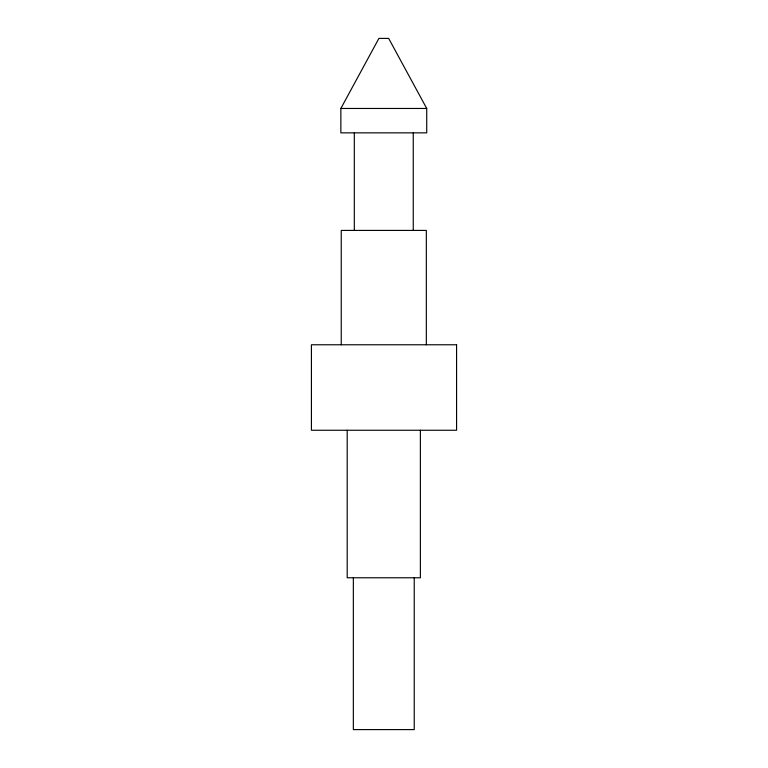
<?xml version="1.0" encoding="UTF-8"?>
<svg xmlns="http://www.w3.org/2000/svg" width="768" height="768" viewBox="0 0 768 768"><rect width="100%" height="100%" fill="white"/><g stroke="black" fill="none" stroke-linecap="round" stroke-linejoin="round"><path stroke-width="1.15" d="M340.858 108.461L378.912 38.4L388.666 38.4L426.72 108.461L426.72 132.854L340.858 132.854L340.858 108.461L426.72 108.461M426.326 344.774L426.326 230.419L341.242 230.419L341.242 344.774M420.374 430.253L420.374 577.776L347.194 577.776L347.194 430.253M414.23 577.776L414.23 729.6L353.347 729.6L353.347 577.776M413.251 132.854L413.251 230.419M354.317 132.854L354.317 230.419M456.576 344.774L311.424 344.774L311.424 430.253L456.576 430.253L456.576 344.774"/></g></svg>
